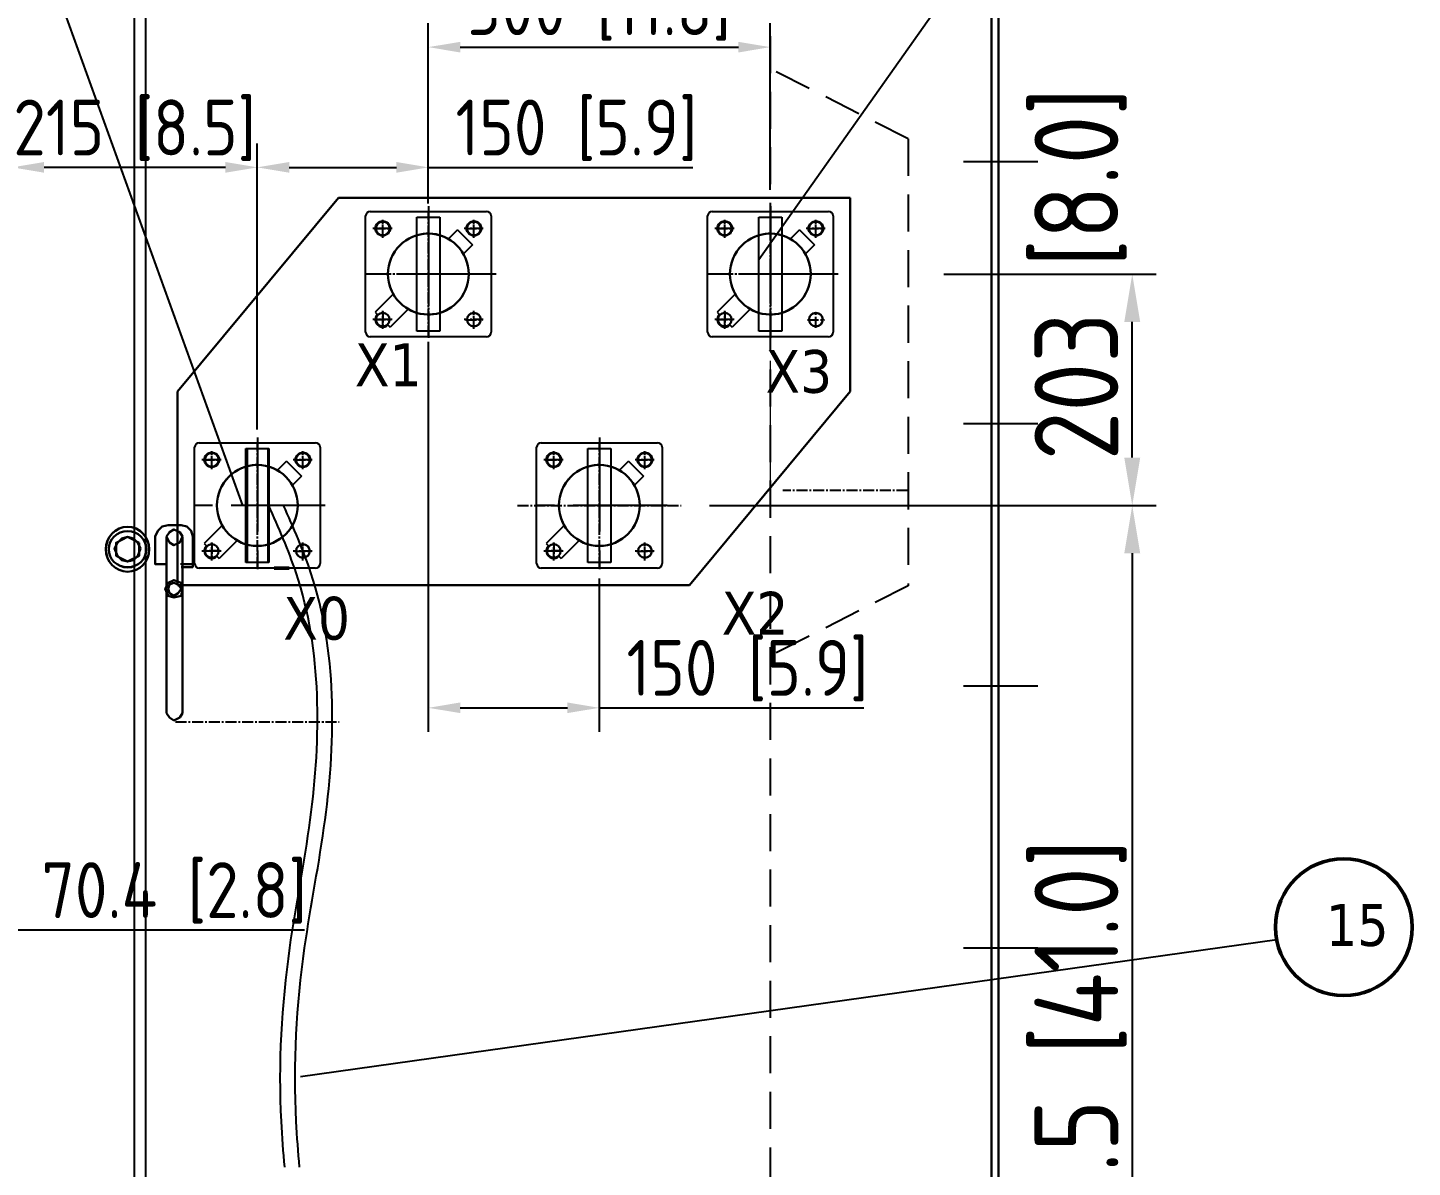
# Model space of a CAD drawing. Header units: millimetres. Extents: x 198356 to 209798, y -190593 to -183267.
# Drawn here: x 200709 to 201924, y -185471 to -184471 of the extents above; entities that cross this region are included whole.
import ezdxf

# ---------------------------------------------------------------- set-up
doc = ezdxf.new("R2010")
doc.units = ezdxf.units.MM
doc.header["$LTSCALE"] = 13
for name, pattern in [('CENTER', [50.8, 31.75, -6.35, 6.35, -6.35]), ('CENTER2', [1.125, 0.75, -0.125, 0.125, -0.125]), ('CENTERX2', [101.6, 63.5, -12.7, 12.7, -12.7]), ('DASHED', [0.75, 0.5, -0.25])]:
    doc.linetypes.add(name, pattern=pattern)
for name, color, linetype in [('1', 4, 'Continuous'), ('3中心线层', 1, 'CENTER'), ('4虚线层', 6, 'DASHED'), ('7标注层', 4, 'Continuous'), ('中心线', 1, 'CENTER2'), ('粗实线', 4, 'Continuous'), ('细实线', 2, 'Continuous')]:
    doc.layers.add(name, color=color, linetype=linetype)
for name, color, linetype, lineweight in [('1粗实线', 4, 'Continuous', 50), ('2细实线', 3, 'Continuous', 20), ('标注、文本', 3, 'Continuous', 25), ('粗实线层', 7, 'Continuous', 35), ('铁心', 3, 'Continuous', 0)]:
    doc.layers.add(name, color=color, linetype=linetype, lineweight=lineweight)
doc.styles.get("Standard").update_dxf_attribs({"font": 'gbenor.shx', "bigfont": 'gbcbig.shx'})
doc.styles.add('Tahoma$001', font='tahoma.ttf', dxfattribs={"height": 2.159784})
doc.dimstyles.new('英寸 1-10', dxfattribs={"dimscale": 14, "dimtxt": 3.5, "dimasz": 2, "dimexe": 1.5, "dimexo": 0.5, "dimgap": 0.5, "dimtad": 1, "dimtoh": 1, "dimdec": 1, "dimdsep": 46, "dimtxsty": 'Standard', "dimcen": 2.5, "dimclrd": 3, "dimclre": 3, "dimclrt": 3, "dimadec": 0, "dimazin": 2, "dimtfac": 1, "dimtdec": 1, "dimtmove": 0, "dimatfit": 2, "dimfxl": 1, "dimarcsym": 0})

# ---------------------------------------------------------------- blocks, each defined once
blk = doc.blocks.new('A$C3970166B')
at = {"layer": '标注、文本', "color": 4, "lineweight": 30}
for points in [[(20.32, 13.55), (18.63, 16.93), (16.09, 19.47), (12.7, 20.32), (9.31, 19.47), (6.77, 16.93), (5.08, 13.55), (6.77, 9.31), (9.31, 6.77), (12.7, 5.93), (16.09, 6.77), (18.63, 9.31)], [(19.47, 16.93), (12.7, 20.32), (5.93, 16.93), (5.93, 9.31), (12.7, 5.93), (19.47, 9.31)]]:
    blk.add_lwpolyline(points, close=True, dxfattribs=at)
for major_axis, ratio in [((0, 13.12), 0.967742), ((-11.01, 0), 0.961538)]:
    blk.add_ellipse((12.7, 13.12), major_axis=major_axis, ratio=ratio, start_param=0, end_param=6.283185, dxfattribs=at)
blk = doc.blocks.new('A$C33D96195')
at = {"layer": '标注、文本', "color": 4, "lineweight": 30}
for points in [[(54.6, 171.4), (49.5, 170.2), (45.7, 166.4), (43.2, 161.3)], [(54.6, 171.4), (66, 171.4)], [(76.2, 161.3), (74.9, 166.4), (71.1, 170.2), (66, 171.4)], [(53.3, 137.2), (43.2, 137.2), (43.2, 161.3)], [(67.3, 6.4), (67.3, 161.3), (64.8, 165.1), (59.7, 167.6), (55.9, 165.1), (53.3, 161.3), (55.9, 156.2), (59.7, 153.7), (64.8, 156.2), (67.3, 161.3)], [(53.3, 161.3), (53.3, 6.4)], [(76.2, 161.3), (76.2, 137.2), (66, 137.2), (76.2, 137.2), (76.2, 134.6), (66, 134.6)], [(53.3, 6.4), (55.9, 2.5), (59.7, 0), (64.8, 2.5), (67.3, 6.4)]]:
    blk.add_lwpolyline(points, dxfattribs=at)
for points in [[(30.5, 150.8), (27.9, 155.9), (24.1, 159.7), (19, 161), (14, 159.7), (10.2, 155.9), (7.6, 150.8), (10.2, 144.5), (14, 140.7), (19, 139.4), (24.1, 140.7), (27.9, 144.5)], [(29.2, 155.9), (19, 161), (8.9, 155.9), (8.9, 144.5), (19, 139.4), (29.2, 144.5)], [(67.3, 115.6), (66, 120.7), (59.7, 123.2), (54.6, 120.7), (52.1, 115.6), (54.6, 109.2), (59.7, 108), (66, 109.2)], [(66, 115.6), (63.5, 119.4), (59.7, 120.7), (55.9, 119.4), (54.6, 115.6), (55.9, 111.8), (59.7, 109.2), (63.5, 111.8)]]:
    blk.add_lwpolyline(points, close=True, dxfattribs=at)
for major_axis, ratio in [((0, 19.7), 0.967742), ((-16.5, 0), 0.961538)]:
    blk.add_ellipse((19, 150.2), major_axis=major_axis, ratio=ratio, start_param=0, end_param=6.283185, dxfattribs=at)
at = {"layer": '标注、文本', "xscale": 1.5, "yscale": 1.5, "zscale": 1.5}
blk.add_blockref('A$C3970166B', (0, 130.5), dxfattribs=at)
blk = doc.blocks.new('A$C012053B6')
at = {"layer": '1', "color": 1, "linetype": 'CENTERX2', "lineweight": -3, "ltscale": 0.1}
for p, q in [((59.6, 119.2), (59.6, 0)), ((119.2, 59.6), (0, 59.6))]:
    blk.add_line(p, q, dxfattribs=at)
at = {"layer": '中心线'}
for p, q in [((27, 99.6), (12.1, 99.6)), ((12.2, 99.6), (27.1, 99.6)), ((19.6, 92.4), (19.6, 106.8)), ((19.6, 92.4), (19.6, 106.8)), ((92.2, 99.6), (107.1, 99.6)), ((99.6, 92.4), (99.6, 106.8)), ((19.6, 26.8), (19.6, 12.3)), ((19.6, 26.8), (19.6, 12.3)), ((99.6, 12.3), (99.6, 26.8)), ((27, 19.6), (12.1, 19.6)), ((12.2, 19.6), (27.1, 19.6)), ((92.2, 19.5), (107.1, 19.5))]:
    blk.add_line(p, q, dxfattribs=at)
at = {"layer": '粗实线'}
for p, q in [((4.6, 8.6), (4.6, 110.6)), ((8.6, 114.6), (110.6, 114.6)), ((114.6, 110.6), (114.6, 8.6)), ((85.2, 98.3), (77.3, 90.4)), ((85.2, 98.3), (98.3, 85.2)), ((98.3, 85.2), (90.4, 77.3)), ((28.8, 41.9), (13, 26.1)), ((13, 26.2), (15, 24.2)), ((41.9, 28.8), (26.1, 13)), ((24.2, 15), (26.1, 13.1)), ((110.6, 4.6), (8.6, 4.6))]:
    blk.add_line(p, q, dxfattribs=at)
for centre, radius in [((19.6, 99.6), 6.55), ((99.6, 99.6), 6.55), ((99.6, 19.6), 6)]:
    blk.add_circle(centre, radius, dxfattribs=at)
for centre, radius, start, end in [((8.6, 110.6), 4, 90, 180), ((110.6, 110.6), 4, 0, 90), ((59.6, 59.6), 35.5, 60.1141, 209.8533), ((59.6, 59.6), 35.5, 240.0603, 29.9071), ((19.6, 19.6), 6.55, 134.5956, 315.391), ((8.6, 8.6), 4, 180, 270), ((110.6, 8.6), 4, 270, 0)]:
    blk.add_arc(centre, radius, start, end, dxfattribs=at)
at = {"layer": '粗实线层'}
blk.add_line((19.6, 19.6), (19.6, 19.6), dxfattribs=at)
blk = doc.blocks.new('*U96')
at = {"layer": '1', "color": 1, "linetype": 'CENTERX2', "lineweight": -3, "ltscale": 0.1}
blk.add_line((32.5, 0), (-32.5, 0), dxfattribs=at)
blk = doc.blocks.new('*D106')
at = {"layer": '2细实线', "color": 3, "linetype": 'ByBlock', "lineweight": -2}
for p, q in [((201513.1, -184687.3), (201699.3, -184687.3)), ((201678.3, -184848.3), (201678.3, -184729.3)), ((201307.4, -184890.3), (201699.3, -184890.3))]:
    blk.add_line(p, q, dxfattribs=at)
at = {"layer": '2细实线', "color": 3, "linetype": 'ByBlock'}
for points in [[(201671.3, -184729.3), (201685.3, -184729.3), (201678.3, -184687.3)], [(201671.3, -184848.3), (201685.3, -184848.3), (201678.3, -184890.3)]]:
    blk.add_solid(points, dxfattribs=at)
at = {"layer": 'Defpoints', "color": 0, "linetype": 'ByBlock'}
for p in [(201506.1, -184687.3), (201678.3, -184687.3), (201300.4, -184890.3)]:
    blk.add_point(p, dxfattribs=at)
at = {"layer": '2细实线', "color": 3, "linetype": 'ByBlock', "insert": (201633, -184687.3), "char_height": 73.5, "attachment_point": 5, "rotation": 90}
blk.add_mtext('203 [8.0]', dxfattribs=at)
blk = doc.blocks.new('*D107')
at = {"layer": '2细实线', "color": 3, "linetype": 'ByBlock', "lineweight": -2}
for p, q in [((201307.4, -184890.3), (201699.3, -184890.3)), ((201678.3, -184932.3), (201678.3, -185890.8)), ((201567.8, -185932.8), (201699.3, -185932.8))]:
    blk.add_line(p, q, dxfattribs=at)
at = {"layer": '2细实线', "color": 3, "linetype": 'ByBlock'}
for points in [[(201671.3, -184932.3), (201685.3, -184932.3), (201678.3, -184890.3)], [(201671.3, -185890.8), (201685.3, -185890.8), (201678.3, -185932.8)]]:
    blk.add_solid(points, dxfattribs=at)
at = {"layer": 'Defpoints', "color": 0, "linetype": 'ByBlock'}
for p in [(201300.4, -184890.3), (201560.8, -185932.8), (201678.3, -185932.8)]:
    blk.add_point(p, dxfattribs=at)
at = {"layer": '2细实线', "color": 3, "linetype": 'ByBlock', "insert": (201633, -185411.6), "char_height": 73.5, "attachment_point": 5, "rotation": 90}
blk.add_mtext('1042.5 [41.0]', dxfattribs=at)
blk = doc.blocks.new('*D122')
at = {"layer": '2细实线', "color": 3, "linetype": 'ByBlock', "lineweight": -2}
for p, q in [((200910.8, -184823.7), (200910.8, -184572.7)), ((201060.8, -184625.3), (201060.8, -184572.7)), ((200938.8, -184593.7), (201032.8, -184593.7)), ((201060.8, -184593.7), (201292.8, -184593.7))]:
    blk.add_line(p, q, dxfattribs=at)
at = {"layer": '2细实线', "color": 3, "linetype": 'ByBlock'}
for points in [[(200938.8, -184589), (200938.8, -184598.4), (200910.8, -184593.7)], [(201032.8, -184589), (201032.8, -184598.4), (201060.8, -184593.7)]]:
    blk.add_solid(points, dxfattribs=at)
at = {"layer": 'Defpoints', "color": 0, "linetype": 'ByBlock'}
for p in [(201060.8, -184593.7), (201060.8, -184632.3), (200910.8, -184830.7)]:
    blk.add_point(p, dxfattribs=at)
at = {"layer": '2细实线', "color": 3, "linetype": 'ByBlock', "insert": (201190.8, -184561.2), "char_height": 49, "attachment_point": 5}
blk.add_mtext('150 [5.9]', dxfattribs=at)
blk = doc.blocks.new('*D110')
at = {"layer": '2细实线', "color": 3, "linetype": 'ByBlock', "lineweight": -2}
for p, q in [((200695.8, -184721.8), (200695.8, -184572.7)), ((200910.8, -184823.7), (200910.8, -184572.7)), ((200882.8, -184593.7), (200723.8, -184593.7))]:
    blk.add_line(p, q, dxfattribs=at)
at = {"layer": '2细实线', "color": 3, "linetype": 'ByBlock'}
for points in [[(200723.8, -184589), (200723.8, -184598.4), (200695.8, -184593.7)], [(200882.8, -184589), (200882.8, -184598.4), (200910.8, -184593.7)]]:
    blk.add_solid(points, dxfattribs=at)
at = {"layer": 'Defpoints', "color": 0, "linetype": 'ByBlock'}
for p in [(200695.8, -184593.7), (200695.8, -184728.8), (200910.8, -184830.7)]:
    blk.add_point(p, dxfattribs=at)
at = {"layer": '2细实线', "color": 3, "linetype": 'ByBlock', "insert": (200803.3, -184561.2), "char_height": 49, "attachment_point": 5}
blk.add_mtext('215 [8.5]', dxfattribs=at)
blk = doc.blocks.new('*D98')
at = {"layer": '2细实线', "color": 3, "linetype": 'ByBlock', "lineweight": -2}
for p, q in [((200625.5, -185089.8), (200625.5, -185283.8)), ((200695.8, -185191.2), (200695.8, -185283.8)), ((200653.5, -185262.8), (200667.8, -185262.8)), ((200695.8, -185262.8), (200952.2, -185262.8))]:
    blk.add_line(p, q, dxfattribs=at)
at = {"layer": '2细实线', "color": 3, "linetype": 'ByBlock'}
for points in [[(200653.5, -185258.1), (200653.5, -185267.4), (200625.5, -185262.8)], [(200667.8, -185258.1), (200667.8, -185267.4), (200695.8, -185262.8)]]:
    blk.add_solid(points, dxfattribs=at)
at = {"layer": 'Defpoints', "color": 0, "linetype": 'ByBlock'}
for p in [(200625.5, -185082.8), (200695.8, -185184.2), (200695.8, -185262.8)]:
    blk.add_point(p, dxfattribs=at)
at = {"layer": '2细实线', "color": 3, "linetype": 'ByBlock', "insert": (200838, -185230.3), "char_height": 49, "attachment_point": 5}
blk.add_mtext('70.4 [2.8]', dxfattribs=at)
blk = doc.blocks.new('*D100')
at = {"layer": '2细实线', "color": 3, "linetype": 'ByBlock', "lineweight": -2}
for p, q in [((201060.8, -184746.9), (201060.8, -185088.9)), ((201210.8, -184954.5), (201210.8, -185088.9)), ((201088.8, -185067.9), (201182.8, -185067.9)), ((201210.8, -185067.9), (201442.8, -185067.9))]:
    blk.add_line(p, q, dxfattribs=at)
at = {"layer": '2细实线', "color": 3, "linetype": 'ByBlock'}
for points in [[(201088.8, -185063.2), (201088.8, -185072.5), (201060.8, -185067.9)], [(201182.8, -185063.2), (201182.8, -185072.5), (201210.8, -185067.9)]]:
    blk.add_solid(points, dxfattribs=at)
at = {"layer": 'Defpoints', "color": 0, "linetype": 'ByBlock'}
for p in [(201060.8, -184739.9), (201210.8, -184947.5), (201210.8, -185067.9)]:
    blk.add_point(p, dxfattribs=at)
at = {"layer": '2细实线', "color": 3, "linetype": 'ByBlock', "insert": (201340.8, -185035.3), "char_height": 49, "attachment_point": 5}
blk.add_mtext('150 [5.9]', dxfattribs=at)
blk = doc.blocks.new('*D109')
at = {"layer": '2细实线', "color": 3, "linetype": 'ByBlock', "lineweight": -2}
for p, q in [((201060.8, -184620.7), (201060.8, -184467.2)), ((201360.8, -184613.3), (201360.8, -184467.2)), ((201088.8, -184488.2), (201332.8, -184488.2))]:
    blk.add_line(p, q, dxfattribs=at)
at = {"layer": '2细实线', "color": 3, "linetype": 'ByBlock'}
for points in [[(201088.8, -184483.6), (201088.8, -184492.9), (201060.8, -184488.2)], [(201332.8, -184483.6), (201332.8, -184492.9), (201360.8, -184488.2)]]:
    blk.add_solid(points, dxfattribs=at)
at = {"layer": 'Defpoints', "color": 0, "linetype": 'ByBlock'}
for p in [(201360.8, -184488.2), (201060.8, -184627.7), (201360.8, -184620.3)]:
    blk.add_point(p, dxfattribs=at)
at = {"layer": '2细实线', "color": 3, "linetype": 'ByBlock', "insert": (201210.8, -184455.7), "char_height": 49, "attachment_point": 5}
blk.add_mtext('300 [11.8]', dxfattribs=at)

msp = doc.modelspace()

# ---------------------------------------------------------------- linework, layer by layer
at = {"layer": '1粗实线', "linetype": 'ByBlock'}
msp.add_line((200925.67, -184945.302), (200938.661, -184945.283), dxfattribs=at)
at = {"layer": '1粗实线', "color": 3, "linetype": 'ByBlock'}
msp.add_circle((201863.963, -185260.243), 60, dxfattribs=at)
at = {"layer": '2细实线', "linetype": 'ByBlock'}
msp.add_line((201360.829, -184877.302), (201360.829, -184763.419), dxfattribs=at)
at = {"layer": '3中心线层', "ltscale": 0.02}
for p, q in [((201020.829, -184655.511), (201020.829, -184639.699)), ((201100.829, -184655.511), (201100.829, -184639.699)), ((201320.829, -184655.511), (201320.829, -184639.699)), ((201400.829, -184655.511), (201400.829, -184639.699)), ((201029.017, -184647.302), (201012.188, -184647.302)), ((201109.017, -184647.302), (201092.188, -184647.302)), ((201329.017, -184647.302), (201312.188, -184647.302)), ((201409.017, -184647.302), (201392.188, -184647.302)), ((201020.829, -184735.511), (201020.829, -184719.699)), ((201100.829, -184735.511), (201100.829, -184719.699)), ((201320.829, -184735.511), (201320.829, -184719.699)), ((201029.017, -184727.302), (201012.188, -184727.302)), ((201109.017, -184727.302), (201092.188, -184727.302)), ((201329.017, -184727.302), (201312.188, -184727.302)), ((200870.829, -184858.511), (200870.829, -184842.699)), ((200950.829, -184858.511), (200950.829, -184842.699)), ((201170.829, -184858.511), (201170.829, -184842.699)), ((201250.829, -184858.511), (201250.829, -184842.699)), ((200879.017, -184850.302), (200862.188, -184850.302)), ((200959.017, -184850.302), (200942.188, -184850.302)), ((201179.017, -184850.302), (201162.188, -184850.302)), ((201259.017, -184850.302), (201242.188, -184850.302)), ((200879.017, -184930.302), (200862.188, -184930.302)), ((200870.829, -184938.511), (200870.829, -184922.699)), ((200959.017, -184930.302), (200942.188, -184930.302)), ((200950.829, -184938.511), (200950.829, -184922.699)), ((201179.017, -184930.302), (201162.188, -184930.302)), ((201170.829, -184938.511), (201170.829, -184922.699)), ((201259.017, -184930.302), (201242.188, -184930.302)), ((201250.829, -184938.511), (201250.829, -184922.699))]:
    msp.add_line(p, q, dxfattribs=at)
at = {"layer": '4虚线层', "ltscale": 5}
for p, q in [((201360.829, -185924.802), (201360.829, -184189.802)), ((201481.829, -184568.774), (201360.829, -184507.278)), ((201481.829, -184568.774), (201481.829, -184960.788)), ((201481.829, -184960.788), (201360.829, -185022.205))]:
    msp.add_line(p, q, dxfattribs=at)
at = {"layer": '7标注层', "color": 3, "linetype": 'ByBlock'}
for points in [[(201838.93, -183984.149), (201350.829, -184674.929)], [(200570.755, -183984.744), (200897.721, -184890.302)]]:
    msp.add_lwpolyline(points, dxfattribs=at)
at = {"layer": '中心线'}
for p, q in [((201060.829, -184742.302), (201060.829, -184632.302)), ((201060.829, -184632.302), (201060.829, -184742.302)), ((201360.829, -184742.302), (201360.829, -184632.302)), ((201360.829, -184632.302), (201360.829, -184742.302)), ((201115.829, -184687.302), (201005.829, -184687.302)), ((201415.829, -184687.302), (201305.829, -184687.302)), ((200910.829, -184945.302), (200910.829, -184835.302)), ((201210.829, -184945.302), (201210.829, -184835.302)), ((201481.171, -184877.302), (201371.829, -184877.302)), ((201139.013, -184890.302), (201282.645, -184890.302)), ((200839.013, -185080.302), (200982.645, -185080.302))]:
    msp.add_line(p, q, dxfattribs=at)
at = {"layer": '标注、文本', "color": 4, "lineweight": 30}
for p, q in [((201554.829, -185924.802), (201554.829, -184063.807)), ((201560.829, -186032.802), (201560.829, -184057.807))]:
    msp.add_line(p, q, dxfattribs=at)
at = {"layer": '标注、文本', "ltscale": 16.7707}
msp.add_line((201805.005, -185271.378), (200948.69, -185391.778), dxfattribs=at)
at = {"layer": '标注、文本'}
msp.add_lwpolyline([(200902.093, -184840.302), (200920.093, -184840.302), (200920.093, -184940.302), (200902.093, -184940.302)], close=True, dxfattribs=at)
for points in [[(200934.833, -185471.036), (200931.926, -185430.804), (200939.328, -185278.569), (200957.271, -185166.13), (200944.891, -184949.556), (200920.829, -184890.302)], [(200947.825, -185471.036), (200944.918, -185430.804), (200952.32, -185278.569), (200970.263, -185166.13), (200957.883, -184949.556), (200933.821, -184890.302)]]:
    msp.add_spline(points, degree=3, dxfattribs=at)
at = {"layer": '粗实线'}
for p, q in [((200802.829, -184063.807), (200802.829, -185924.802)), ((200812.829, -184063.807), (200812.829, -185924.802)), ((201050.829, -184637.302), (201070.829, -184637.302)), ((201050.829, -184737.302), (201050.829, -184637.302)), ((201070.829, -184637.302), (201070.829, -184737.302)), ((201350.829, -184637.302), (201370.829, -184637.302)), ((201350.829, -184737.302), (201350.829, -184637.302)), ((201370.829, -184637.302), (201370.829, -184737.302)), ((201070.829, -184737.302), (201050.829, -184737.302)), ((201370.829, -184737.302), (201350.829, -184737.302)), ((200900.829, -184840.302), (200920.829, -184840.302)), ((200900.829, -184940.302), (200900.829, -184840.302)), ((200920.829, -184840.302), (200920.829, -184940.302)), ((201200.829, -184840.302), (201220.829, -184840.302)), ((201200.829, -184940.302), (201200.829, -184840.302)), ((201220.829, -184840.302), (201220.829, -184940.302)), ((200920.829, -184940.302), (200900.829, -184940.302)), ((201220.829, -184940.302), (201200.829, -184940.302))]:
    msp.add_line(p, q, dxfattribs=at)
at = {"layer": '粗实线', "lineweight": 30}
for centre, radius in [((201020.829, -184647.302), 6), ((201060.829, -184687.302), 35.5), ((201100.829, -184647.302), 6), ((201320.829, -184647.302), 6), ((201360.829, -184687.302), 35.5), ((201400.829, -184647.302), 6), ((201020.829, -184727.302), 6), ((201100.829, -184727.302), 6), ((201320.829, -184727.302), 6), ((201400.829, -184727.302), 6), ((200870.829, -184850.302), 6), ((200950.829, -184850.302), 6), ((201170.829, -184850.302), 6), ((201250.829, -184850.302), 6), ((200910.829, -184890.302), 35.5), ((201210.829, -184890.302), 35.5), ((200870.829, -184930.302), 6), ((200950.829, -184930.302), 6), ((201170.829, -184930.302), 6), ((201250.829, -184930.302), 6)]:
    msp.add_circle(centre, radius, dxfattribs=at)
at = {"layer": '细实线', "color": 4, "lineweight": 30}
for p, q in [((200840.829, -184790.302), (200981.884, -184620.302)), ((201430.829, -184620.302), (200981.884, -184620.302)), ((201430.829, -184620.302), (201430.829, -184790.302)), ((200840.829, -184790.302), (200840.829, -184960.302)), ((201289.774, -184960.302), (201430.829, -184790.302)), ((200840.829, -184960.302), (201289.774, -184960.302))]:
    msp.add_line(p, q, dxfattribs=at)

# ---------------------------------------------------------------- block references
at = {"layer": '1粗实线', "color": 0, "linetype": 'ByBlock', "lineweight": -2}
for p in [(201562.91, -184588.807), (201562.91, -184818.807), (201562.91, -185048.807), (201562.91, -185278.807)]:
    msp.add_blockref('*U96', p, dxfattribs=at)
at = {"layer": '标注、文本'}
for name, p in [('A$C012053B6', (201001.241, -184746.89)), ('A$C012053B6', (201301.241, -184746.89)), ('A$C012053B6', (200851.241, -184949.89)), ('A$C012053B6', (201151.241, -184949.89)), ('A$C33D96195', (200777.981, -185078.958))]:
    msp.add_blockref(name, p, dxfattribs=at)

# ---------------------------------------------------------------- texts
at = {"layer": '标注、文本', "style": 'Tahoma$001'}
for s, p in [('X1', (200996.423, -184785.677)), ('X3', (201356.614, -184791.471)), ('X2', (201318.214, -185003.614)), ('X0', (200933.632, -185008.027))]:
    msp.add_text(s, height=37.5, dxfattribs=at).set_placement(p)
at = {"layer": '铁心', "style": 'Tahoma$001'}
msp.add_text('15', height=36.6818, dxfattribs=at).set_placement((201848.1, -185276.794))

# ---------------------------------------------------------------- dimensions: what is measured, and where the dimension line sits
at = {"layer": '2细实线', "linetype": 'ByBlock'}
for base, p1, p2, picture, middle in [((201360.829, -184488.224), (201060.829, -184627.715), (201360.829, -184620.302), '*D109', (201210.829, -184455.703)), ((200695.829, -184593.716), (200910.829, -184830.715), (200695.829, -184728.837), '*D110', (200803.329, -184561.195)), ((201060.829, -184593.716), (200910.829, -184830.715), (201060.829, -184632.302), '*D122', (201190.838, -184561.195)), ((201210.829, -185067.86), (201060.829, -184739.89), (201210.829, -184947.477), '*D100', (201340.838, -185035.339)), ((200695.829, -185262.772), (200625.476, -185082.802), (200695.829, -185184.229), '*D98', (200838.016, -185230.251))]:
    dim = msp.add_linear_dim(base=base, p1=p1, p2=p2, dimstyle='英寸 1-10', dxfattribs=at)
    dim.commit()
    dim.dimension.update_dxf_attribs({"geometry": picture, "text_midpoint": middle})
dim = msp.add_linear_dim(base=(201678.255, -184687.302), p1=(201300.416, -184890.302), p2=(201506.087, -184687.302), angle=90, dimstyle='英寸 1-10', override={"dimtxt": 5.25, "dimasz": 3}, dxfattribs=at)
dim.commit()
dim.dimension.update_dxf_attribs({"geometry": '*D106', "text_midpoint": (201678.255, -184687.302), "dimtype": 160})
dim = msp.add_linear_dim(base=(201678.255, -185932.802), p1=(201300.416, -184890.302), p2=(201560.829, -185932.802), angle=90, dimstyle='英寸 1-10', override={"dimtxt": 5.25, "dimasz": 3}, dxfattribs=at)
dim.commit()
dim.dimension.update_dxf_attribs({"geometry": '*D107', "text_midpoint": (201632.973, -185411.552)})

doc.saveas('drawing.dxf')
